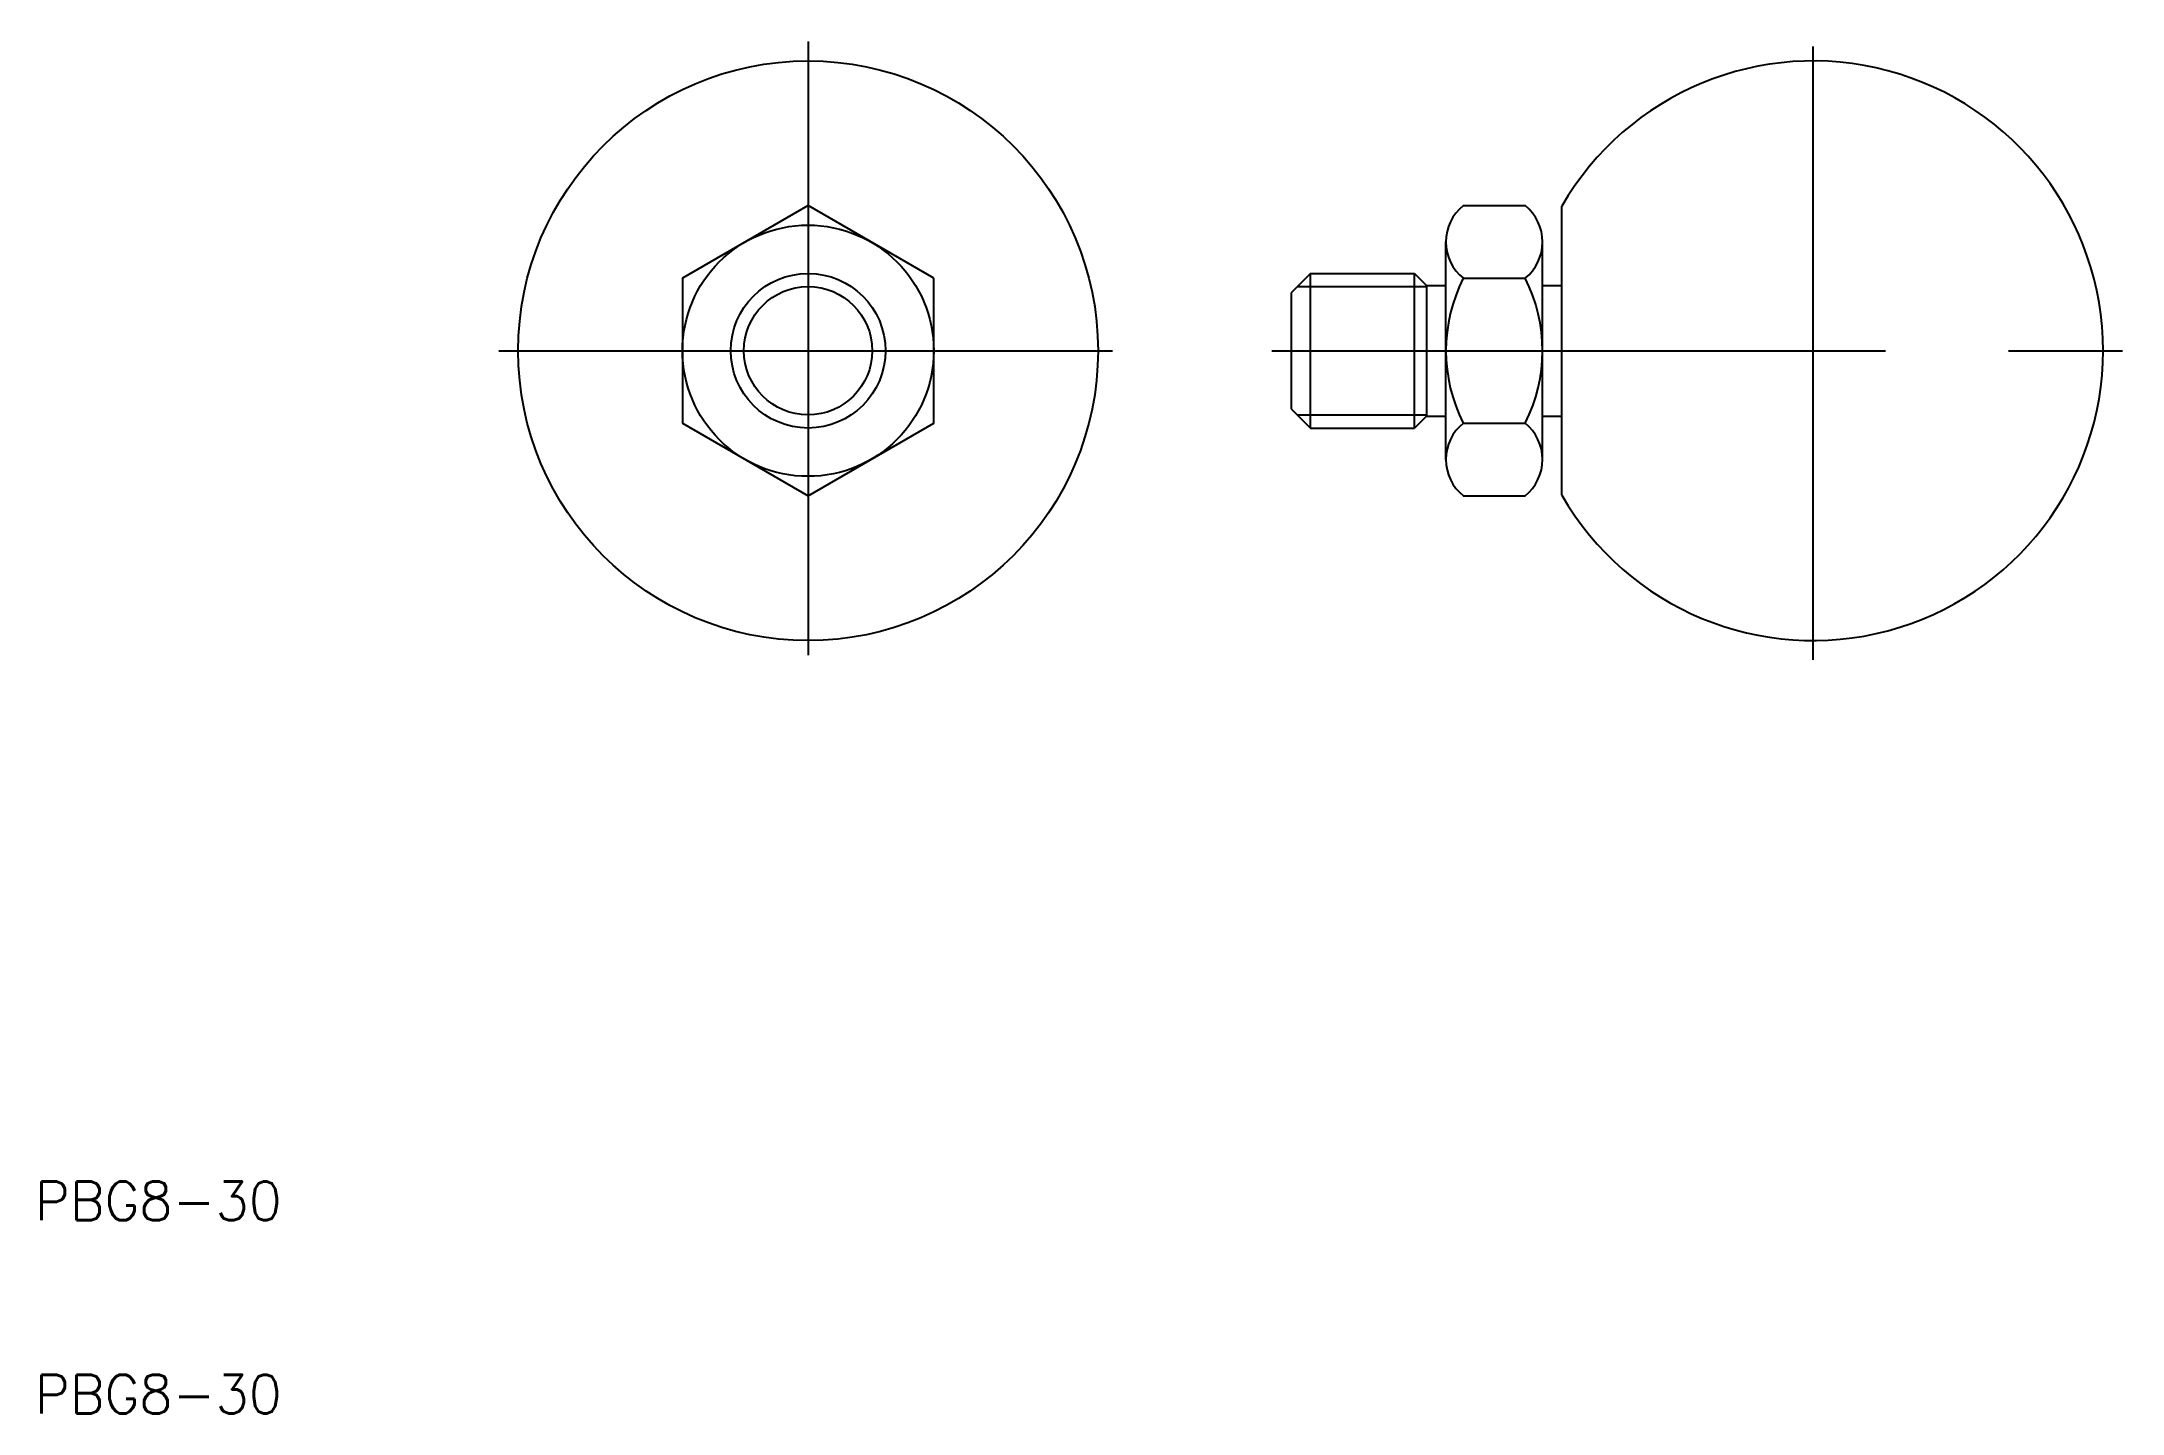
# Model space of a CAD drawing. Extents: x 10 to 118, y 10 to 81.
import ezdxf

# ---------------------------------------------------------------- set-up
doc = ezdxf.new("R2010")
doc.units = 0
doc.linetypes.add('CENTER', pattern=[50.8, 31.75, -6.35, 6.35, -6.35])
doc.layers.get('0').update_dxf_attribs({"linetype": 'CONTINUOUS'})
doc.layers.add('CENTER', color=1, linetype='CENTER')
doc.styles.get("Standard").update_dxf_attribs({"font": 'txt.shx'})

msp = doc.modelspace()

# ---------------------------------------------------------------- linework, layer by layer
at = {"color": 7, "linetype": 'CONTINUOUS'}
for p, q in [((83.9, 72.51), (87.1, 72.51)), ((89, 57.52), (89, 72.48)), ((83, 59.37), (83, 70.63)), ((88, 59.37), (88, 70.63)), ((76, 69), (75, 68)), ((76, 69), (81.38, 69)), ((76, 61), (76, 69)), ((81.38, 69), (82, 68.38)), ((81.38, 61), (81.38, 69)), ((75, 68), (75, 62)), ((82, 68.38), (82, 61.62)), ((82, 68.38), (83, 68.38)), ((83.9, 68.75), (87.1, 68.75)), ((88, 68.38), (89, 68.38)), ((75, 62), (76, 61)), ((82, 61.62), (81.38, 61)), ((82, 61.62), (83, 61.62)), ((88, 61.62), (89, 61.62)), ((76, 61), (81.38, 61)), ((83.9, 61.25), (87.1, 61.25)), ((83.9, 57.49), (87.1, 57.49))]:
    msp.add_line(p, q, dxfattribs=at)
at = {"color": 3, "linetype": 'CONTINUOUS'}
for p, q in [((75.32, 68.32), (82, 68.32)), ((75.32, 61.68), (82, 61.68))]:
    msp.add_line(p, q, dxfattribs=at)
at = {"color": 7, "linetype": 'CONTINUOUS'}
msp.add_lwpolyline([(56.5, 68.75), (50, 72.51), (43.5, 68.75), (43.5, 61.25), (50, 57.49), (56.5, 61.25)], close=True, dxfattribs=at)
for radius in [15, 6.5, 4]:
    msp.add_circle((50, 65), radius, dxfattribs=at)
at = {"color": 3, "linetype": 'CONTINUOUS'}
msp.add_circle((50, 65), 3.32, dxfattribs=at)
at = {"color": 7, "linetype": 'CONTINUOUS'}
for centre, radius, start, end in [((102, 65), 15, 209.9264, 150.0736), ((85.41, 70.63), 2.41, 128.7511, 231.2489), ((85.59, 70.63), 2.41, 308.7511, 51.2489), ((91.27, 65), 8.27, 153.0278, 206.9722), ((79.73, 65), 8.27, 333.0278, 26.9722), ((85.41, 59.37), 2.41, 128.7511, 231.2489), ((85.59, 59.37), 2.41, 308.7511, 51.2489)]:
    msp.add_arc(centre, radius, start, end, dxfattribs=at)
at = {"layer": 'CENTER', "color": 1, "linetype": 'CENTER'}
for p, q in [((50, 81), (50, 49)), ((102, 49), (102, 81)), ((34, 65), (66, 65)), ((74, 65), (118, 65))]:
    msp.add_line(p, q, dxfattribs=at)

# ---------------------------------------------------------------- texts
at = {"color": 7, "linetype": 'CONTINUOUS'}
for p in [(10, 20), (10, 10)]:
    msp.add_text('PBG8-30', height=2, dxfattribs=at).set_placement(p)

doc.saveas('drawing.dxf')
